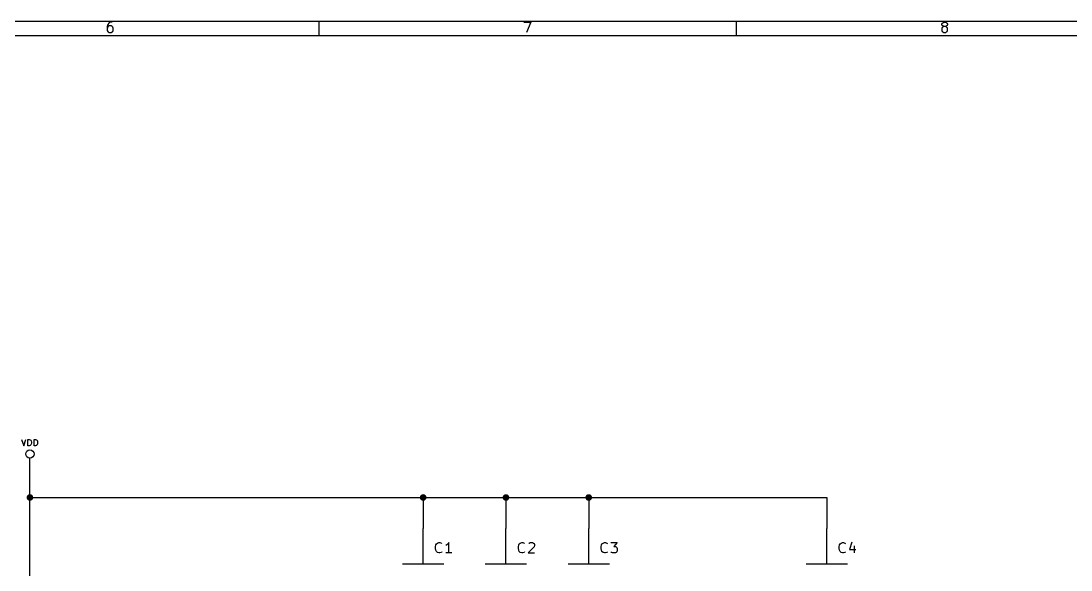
# Model space of a CAD drawing. Extents: x 4000 to 326700, y 4000 to 230000.
# Drawn here: x 110570 to 161300, y 203500 to 230000 of the extents above; entities that cross this region are included whole.
import ezdxf

# ---------------------------------------------------------------- set-up
doc = ezdxf.new("R2010")
doc.units = 0
for name, color, linetype in [('BLACK', 1, 'CONTINUOUS'), ('CYAN', 4, 'CONTINUOUS'), ('GREEN', 3, 'CONTINUOUS'), ('RED', 5, 'CONTINUOUS')]:
    doc.layers.add(name, color=color, linetype=linetype)

msp = doc.modelspace()

# ---------------------------------------------------------------- linework, layer by layer
at = {"layer": 'BLACK'}
for p, q in [((4000, 230000), (326700, 230000)), ((114760, 229830), (114740, 229730)), ((114810, 229900), (114760, 229830)), ((114830, 229920), (114810, 229900)), ((114880, 229950), (114830, 229920)), ((114970, 229950), (114880, 229950)), ((124960, 230000), (124960, 229300)), ((134870, 229950), (135200, 229950)), ((135200, 229950), (134990, 229450)), ((145120, 230000), (145120, 229300)), ((155060, 229850), (155080, 229900)), ((155060, 229830), (155060, 229850)), ((155080, 229780), (155060, 229830)), ((155080, 229900), (155100, 229920)), ((155100, 229920), (155150, 229950)), ((155150, 229950), (155250, 229950)), ((155250, 229950), (155290, 229920)), ((155290, 229920), (155320, 229900)), ((155320, 229900), (155340, 229850)), ((155340, 229830), (155320, 229780)), ((155340, 229850), (155340, 229830)), ((4700, 229300), (326000, 229300)), ((114740, 229730), (114740, 229540)), ((114760, 229710), (114740, 229660)), ((114740, 229540), (114760, 229500)), ((114780, 229730), (114760, 229710)), ((114760, 229500), (114780, 229470)), ((114830, 229760), (114780, 229730)), ((114780, 229470), (114830, 229450)), ((114930, 229760), (114830, 229760)), ((114830, 229450), (114930, 229450)), ((114970, 229730), (114930, 229760)), ((114930, 229450), (114970, 229470)), ((115000, 229710), (114970, 229730)), ((114970, 229470), (115000, 229500)), ((115020, 229660), (115000, 229710)), ((115000, 229500), (115020, 229540)), ((115020, 229540), (115020, 229660)), ((155080, 229690), (155060, 229640)), ((155060, 229640), (155060, 229540)), ((155060, 229540), (155080, 229500)), ((155100, 229760), (155080, 229780)), ((155100, 229710), (155080, 229690)), ((155080, 229500), (155100, 229470)), ((155150, 229730), (155100, 229760)), ((155150, 229730), (155100, 229710)), ((155100, 229470), (155150, 229450)), ((155250, 229730), (155150, 229730)), ((155150, 229450), (155250, 229450)), ((155290, 229760), (155250, 229730)), ((155290, 229710), (155250, 229730)), ((155250, 229450), (155290, 229470)), ((155320, 229780), (155290, 229760)), ((155320, 229690), (155290, 229710)), ((155290, 229470), (155320, 229500)), ((155340, 229640), (155320, 229690)), ((155320, 229500), (155340, 229540)), ((155340, 229540), (155340, 229640))]:
    msp.add_line(p, q, dxfattribs=at)
at = {"layer": 'CYAN'}
for p, q in [((110600, 209800), (110700, 209500)), ((110700, 209500), (110800, 209800)), ((110900, 209500), (110900, 209800)), ((110900, 209800), (110970, 209800)), ((110970, 209800), (111020, 209780)), ((111020, 209780), (111040, 209760)), ((111040, 209540), (111020, 209510)), ((111040, 209760), (111060, 209730)), ((111060, 209570), (111040, 209540)), ((111060, 209730), (111070, 209670)), ((111070, 209630), (111060, 209570)), ((111070, 209670), (111070, 209630)), ((111200, 209500), (111200, 209800)), ((111200, 209800), (111270, 209800)), ((111270, 209800), (111320, 209780)), ((111320, 209780), (111340, 209760)), ((111340, 209540), (111320, 209510)), ((111340, 209760), (111360, 209730)), ((111360, 209570), (111340, 209540)), ((111360, 209730), (111370, 209670)), ((111370, 209630), (111360, 209570)), ((111370, 209670), (111370, 209630)), ((110970, 209500), (110900, 209500)), ((111020, 209510), (110970, 209500)), ((111270, 209500), (111200, 209500)), ((111320, 209510), (111270, 209500)), ((130600, 204610), (130620, 204710)), ((130600, 204540), (130600, 204610)), ((130620, 204450), (130600, 204540)), ((130620, 204710), (130640, 204760)), ((130640, 204400), (130620, 204450)), ((130640, 204760), (130690, 204800)), ((130690, 204800), (130760, 204830)), ((130760, 204830), (130810, 204830)), ((130810, 204830), (130880, 204800)), ((130880, 204800), (130900, 204780)), ((131140, 204710), (131100, 204680)), ((131190, 204760), (131140, 204710)), ((131240, 204830), (131190, 204760)), ((131240, 204330), (131240, 204830)), ((134600, 204610), (134620, 204710)), ((134600, 204540), (134600, 204610)), ((134620, 204450), (134600, 204540)), ((134620, 204710), (134640, 204760)), ((134640, 204400), (134620, 204450)), ((134640, 204760), (134690, 204800)), ((134690, 204800), (134760, 204830)), ((134760, 204830), (134810, 204830)), ((134810, 204830), (134880, 204800)), ((134880, 204800), (134900, 204780)), ((135360, 204610), (135070, 204330)), ((135100, 204780), (135120, 204800)), ((135120, 204800), (135170, 204830)), ((135170, 204830), (135290, 204830)), ((135290, 204830), (135330, 204800)), ((135330, 204800), (135360, 204780)), ((135360, 204780), (135380, 204730)), ((135380, 204680), (135360, 204610)), ((135380, 204730), (135380, 204680)), ((138600, 204610), (138620, 204710)), ((138600, 204540), (138600, 204610)), ((138620, 204450), (138600, 204540)), ((138620, 204710), (138640, 204760)), ((138640, 204400), (138620, 204450)), ((138640, 204760), (138690, 204800)), ((138690, 204800), (138760, 204830)), ((138760, 204830), (138810, 204830)), ((138810, 204830), (138880, 204800)), ((138880, 204800), (138900, 204780)), ((139070, 204830), (139380, 204830)), ((139380, 204830), (139210, 204640)), ((139210, 204640), (139290, 204640)), ((139290, 204640), (139330, 204610)), ((139330, 204610), (139360, 204590)), ((139360, 204590), (139380, 204540)), ((139380, 204540), (139380, 204420)), ((150100, 204610), (150120, 204710)), ((150100, 204540), (150100, 204610)), ((150120, 204450), (150100, 204540)), ((150120, 204710), (150140, 204760)), ((150140, 204400), (150120, 204450)), ((150140, 204760), (150190, 204800)), ((150190, 204800), (150260, 204830)), ((150260, 204830), (150310, 204830)), ((150310, 204830), (150380, 204800)), ((150380, 204800), (150400, 204780)), ((150710, 204850), (150600, 204490)), ((150600, 204490), (150900, 204490)), ((150830, 204660), (150830, 204330)), ((130690, 204350), (130640, 204400)), ((130760, 204330), (130690, 204350)), ((130810, 204330), (130760, 204330)), ((130880, 204350), (130810, 204330)), ((130900, 204380), (130880, 204350)), ((131380, 204330), (131100, 204330)), ((134690, 204350), (134640, 204400)), ((134760, 204330), (134690, 204350)), ((134810, 204330), (134760, 204330)), ((134880, 204350), (134810, 204330)), ((134900, 204380), (134880, 204350)), ((135070, 204330), (135380, 204330)), ((138690, 204350), (138640, 204400)), ((138760, 204330), (138690, 204350)), ((138810, 204330), (138760, 204330)), ((138880, 204350), (138810, 204330)), ((138900, 204380), (138880, 204350)), ((139100, 204350), (139070, 204380)), ((139140, 204330), (139100, 204350)), ((139290, 204330), (139140, 204330)), ((139330, 204350), (139290, 204330)), ((139360, 204380), (139330, 204350)), ((139380, 204420), (139360, 204380)), ((150190, 204350), (150140, 204400)), ((150260, 204330), (150190, 204350)), ((150310, 204330), (150260, 204330)), ((150380, 204350), (150310, 204330)), ((150400, 204380), (150380, 204350))]:
    msp.add_line(p, q, dxfattribs=at)
at = {"layer": 'GREEN'}
for p, q in [((111000, 202500), (111000, 208500)), ((111000, 207000), (149500, 207000)), ((130000, 207000), (130000, 205500)), ((134000, 207000), (134000, 205500)), ((138000, 207000), (138000, 205500)), ((149500, 207000), (149500, 205500))]:
    msp.add_line(p, q, dxfattribs=at)
at = {"layer": 'GREEN', "const_width": 160}
for points in [[(110920, 207000, 1), (111080, 207000, 1)], [(129920, 207000, 1), (130080, 207000, 1)], [(133920, 207000, 1), (134080, 207000, 1)], [(137920, 207000, 1), (138080, 207000, 1)]]:
    msp.add_lwpolyline(points, format="xyb", close=True, dxfattribs=at)
at = {"layer": 'RED'}
for p, q in [((111000, 208500), (111000, 208900)), ((130000, 203800), (130000, 205500)), ((134000, 203800), (134000, 205500)), ((138000, 203800), (138000, 205500)), ((149500, 203800), (149500, 205500)), ((129000, 203800), (131000, 203800)), ((133000, 203800), (135000, 203800)), ((137000, 203800), (139000, 203800)), ((148500, 203800), (150500, 203800))]:
    msp.add_line(p, q, dxfattribs=at)
msp.add_circle((111000, 209100), 200, dxfattribs=at)

doc.saveas('drawing.dxf')
